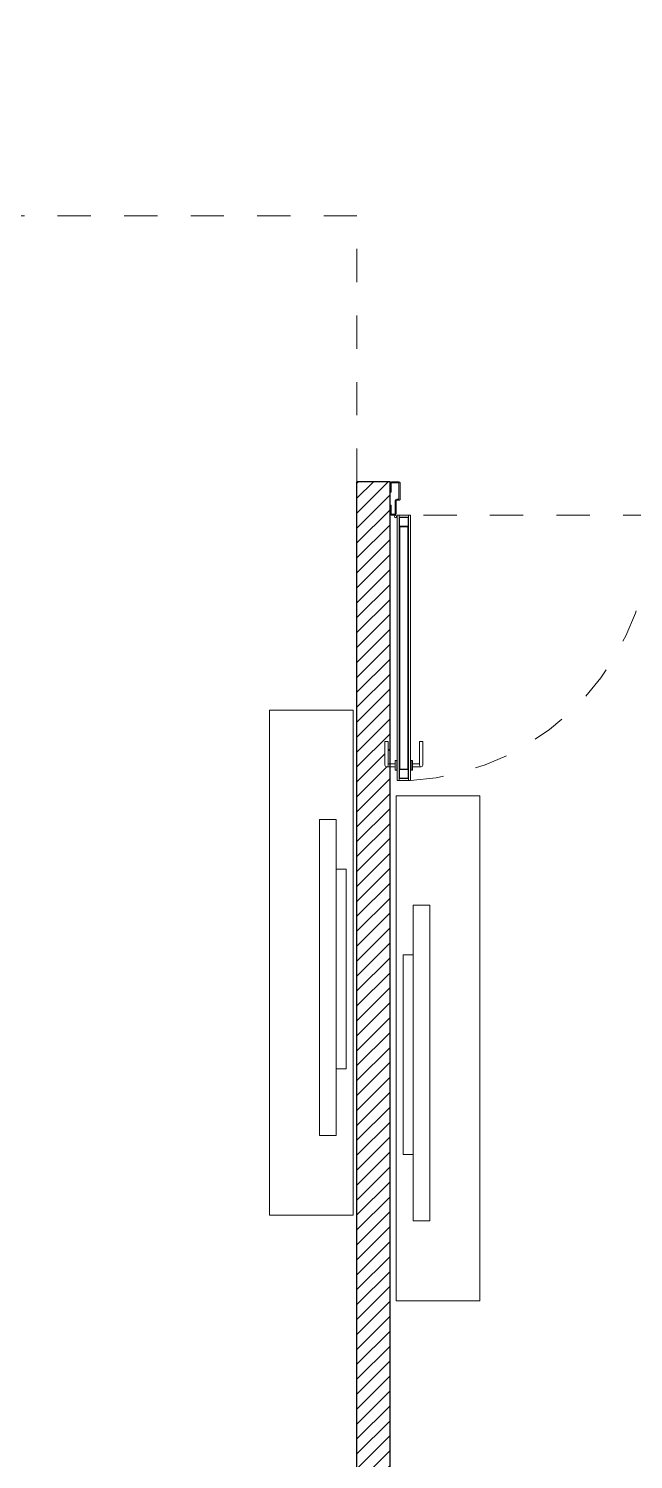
# Model space of a CAD drawing. Header units: millimetres. Extents: x 5985 to 6342, y 1020 to 1088.
# Drawn here: x 6259.876 to 6261.694, y 1070.895 to 1075.197 of the extents above; entities that cross this region are included whole.
import ezdxf

# ---------------------------------------------------------------- set-up
doc = ezdxf.new("R2010")
doc.units = ezdxf.units.MM
doc.linetypes.add('JIS_02_0.7', pattern=[1.35, 0.75, -0.6])
for name, color, linetype, lineweight in [('07_CIVIL VISTAS MEDIA', 251, 'Continuous', 5), ('09_CIVIL PROYECCIONES', 230, 'Continuous', 5), ('MISC MUEBLES', 143, 'Continuous', 9)]:
    doc.layers.add(name, color=color, linetype=linetype, lineweight=lineweight)
doc.layers.add('Paredes', color=250, linetype='Continuous')

msp = doc.modelspace()

# ---------------------------------------------------------------- hatches: boundary and pattern name
at = {"layer": '07_CIVIL VISTAS MEDIA'}
h = msp.add_hatch(dxfattribs=at)
h.set_pattern_fill('ANSI31', color=18, scale=0.01)
h.set_pattern_definition([(45, (5306.23185, 1146.36072), (-0.0224506403, 0.0224506403), [])])
h.paths.add_polyline_path([(6255.0635, 1076.2347), (6253.9631, 1076.2347), (6253.9631, 1075.2347), (6254.0631, 1075.2347), (6254.0631, 1076.0347), (6255.0635, 1076.0347)])
h.paths.add_polyline_path([(6257.5631, 1074.4599), (6257.3631, 1074.4599), (6257.3631, 1072.185), (6257.5631, 1072.185)])
h.paths.add_polyline_path([(6261.3816, 1070.7347), (6260.9631, 1070.7347), (6260.9631, 1072.9774), (6260.9521, 1072.9774, -0.414214), (6260.9474, 1072.9822), (6260.9474, 1073.0538), (6260.9569, 1073.0538), (6260.9569, 1072.987), (6260.9631, 1072.987), (6260.9631, 1073.8347), (6260.8631, 1073.8347), (6260.8631, 1070.7347), (6259.8146, 1070.7347), (6259.8146, 1070.4347), (6261.3816, 1070.4347)])
h.paths.add_polyline_path([(6259.9746, 1070.5947), (6259.9746, 1070.6347), (6261.2216, 1070.6347), (6261.2216, 1070.5947)], flags=16)
h.paths.add_polyline_path([(6258.2146, 1070.7347), (6257.5631, 1070.7347), (6257.5631, 1071.085), (6257.3631, 1071.085), (6257.3631, 1070.7347), (6256.6476, 1070.7347), (6256.6476, 1070.4347), (6258.2146, 1070.4347)])
h.paths.add_polyline_path([(6258.0546, 1070.6347), (6258.0546, 1070.5947), (6256.7876, 1070.5947), (6256.7876, 1070.6347)], flags=16)
h.paths.add_polyline_path([(6253.1631, 1076.2347), (6252.9631, 1076.2347), (6252.9631, 1076.0347), (6253.0631, 1076.0347), (6253.0631, 1075.2347), (6253.1631, 1075.2347)])
h.paths.add_polyline_path([(6253.1454, 1075.4187), (6253.1561, 1075.4187), (6253.1561, 1075.3381, -1), (6253.1454, 1075.3381)], flags=16)
h.paths.add_polyline_path([(6251.9631, 1076.2347), (6249.6635, 1076.2347), (6249.6635, 1076.0347), (6250.9631, 1076.0347), (6250.9631, 1075.0599), (6251.1631, 1075.0599), (6251.1631, 1076.0347), (6251.9631, 1076.0347)])
h.paths.add_polyline_path([(6248.6635, 1076.2347), (6247.5631, 1076.2347), (6247.5631, 1075.2347), (6247.6631, 1075.2347), (6247.6631, 1076.0347), (6248.6635, 1076.0347)])
h.paths.add_polyline_path([(6246.7631, 1076.2347), (6246.5631, 1076.2347), (6246.5631, 1076.0347), (6246.6631, 1076.0347), (6246.6631, 1075.2347), (6246.7631, 1075.2347), (6246.7631, 1075.3328), (6246.7508, 1075.3328, -0.414214), (6246.7454, 1075.3381), (6246.7454, 1075.4187), (6246.7561, 1075.4187), (6246.7561, 1075.3435), (6246.7631, 1075.3435)])
h.paths.add_polyline_path([(6248.7136, 1070.7347), (6247.6631, 1070.7347), (6247.6631, 1073.8347), (6247.5631, 1073.8347), (6247.5631, 1072.987), (6247.5692, 1072.987), (6247.5692, 1073.0538), (6247.5788, 1073.0538), (6247.5788, 1072.9822, -0.414214), (6247.574, 1072.9774), (6247.5631, 1072.9774), (6247.5631, 1070.7347), (6247.1466, 1070.7347), (6247.1466, 1070.4347), (6248.7136, 1070.4347)])
h.paths.add_polyline_path([(6248.5536, 1070.6347), (6248.5536, 1070.5947), (6247.3066, 1070.5947), (6247.3066, 1070.6347)], flags=16)

# ---------------------------------------------------------------- linework, layer by layer
at = {"layer": '09_CIVIL PROYECCIONES', "linetype": 'JIS_02_0.7', "ltscale": 0.1}
for p, q in [((6260.8631, 1074.6347), (6257.5631, 1074.6347)), ((6260.8631, 1073.8347), (6260.8631, 1074.6347)), ((6261.7631, 1073.7347), (6260.9631, 1073.7347))]:
    msp.add_line(p, q, dxfattribs=at)
msp.add_arc((6260.9797, 1073.7013), 0.7664, 273.3268, 2.7937, dxfattribs=at)
at = {"layer": 'MISC MUEBLES'}
for p, q in [((6260.9631, 1073.8307), (6260.9631, 1073.8037)), ((6260.966, 1073.8307), (6260.966, 1073.8037)), ((6260.967, 1073.8347), (6260.9886, 1073.8347)), ((6260.967, 1073.8317), (6260.9885, 1073.8317)), ((6260.9895, 1073.7821), (6260.9895, 1073.8309)), ((6260.9926, 1073.7814), (6260.9926, 1073.8313)), ((6260.9631, 1073.8037), (6260.966, 1073.8037)), ((6260.9829, 1073.7821), (6260.9895, 1073.7821)), ((6260.9631, 1073.7646), (6260.9631, 1073.7387)), ((6260.9631, 1073.7646), (6260.966, 1073.7646)), ((6260.966, 1073.7646), (6260.966, 1073.7387)), ((6260.967, 1073.7377), (6260.9769, 1073.7377)), ((6260.9779, 1073.7387), (6260.9779, 1073.7771)), ((6260.9809, 1073.7387), (6260.9809, 1073.7771)), ((6260.9829, 1073.7791), (6260.9906, 1073.7791)), ((6260.967, 1073.7347), (6260.9769, 1073.7347)), ((6260.9842, 1073.7342), (6261.0242, 1073.7342)), ((6260.9842, 1073.7342), (6260.9842, 1072.9362)), ((6260.9902, 1073.7342), (6260.9902, 1072.9362)), ((6260.9902, 1073.7282), (6261.0182, 1073.7282)), ((6260.9912, 1073.7272), (6261.0172, 1073.7272)), ((6260.9912, 1073.7012), (6260.9912, 1073.7272)), ((6261.0172, 1073.7012), (6260.9912, 1073.7012)), ((6261.0163, 1073.6993), (6260.9921, 1073.6993)), ((6260.9921, 1073.6993), (6260.9921, 1072.9711)), ((6261.0163, 1072.9711), (6261.0163, 1073.6993)), ((6261.0172, 1073.7272), (6261.0172, 1073.7012)), ((6261.0182, 1073.7342), (6261.0182, 1072.9362)), ((6261.0242, 1073.7342), (6261.0242, 1072.9362)), ((6260.9569, 1073.0538), (6260.9474, 1073.0538)), ((6260.9474, 1073.0538), (6260.9474, 1072.9822)), ((6260.9569, 1072.9822), (6260.9569, 1073.0538)), ((6261.0515, 1072.9822), (6261.0515, 1073.0538)), ((6261.0515, 1073.0538), (6261.061, 1073.0538)), ((6261.061, 1073.0538), (6261.061, 1072.9822)), ((6260.9521, 1072.9774), (6260.9779, 1072.9774)), ((6260.9569, 1072.987), (6260.9779, 1072.987)), ((6260.9826, 1072.9965), (6260.9779, 1072.9965)), ((6260.9779, 1072.9965), (6260.9779, 1072.9679)), ((6260.9779, 1072.9679), (6260.9826, 1072.9679)), ((6260.9826, 1072.9679), (6260.9826, 1072.9965)), ((6261.0172, 1072.9692), (6260.9912, 1072.9692)), ((6260.9912, 1072.9692), (6260.9912, 1072.9432)), ((6260.9921, 1072.9711), (6261.0163, 1072.9711)), ((6261.0172, 1072.9432), (6261.0172, 1072.9692)), ((6261.0257, 1072.9679), (6261.0257, 1072.9965)), ((6261.0257, 1072.9965), (6261.0305, 1072.9965)), ((6261.0305, 1072.9679), (6261.0257, 1072.9679)), ((6261.0305, 1072.9965), (6261.0305, 1072.9679)), ((6261.0515, 1072.987), (6261.0305, 1072.987)), ((6261.0562, 1072.9774), (6261.0305, 1072.9774)), ((6260.9842, 1072.9362), (6261.0242, 1072.9362)), ((6260.9902, 1072.9422), (6261.0182, 1072.9422)), ((6260.9912, 1072.9432), (6261.0172, 1072.9432))]:
    msp.add_line(p, q, dxfattribs=at)
for points in [[(6260.6006, 1071.6299), (6260.8521, 1071.6299), (6260.8521, 1073.1482), (6260.6006, 1073.1482)], [(6261.2322, 1071.3725), (6260.9807, 1071.3725), (6260.9807, 1072.8908), (6261.2322, 1072.8908)], [(6260.7507, 1072.8195), (6260.7507, 1071.8695), (6260.8007, 1071.8695), (6260.8007, 1072.8195)], [(6260.8007, 1072.6695), (6260.8007, 1072.0695), (6260.8307, 1072.0695), (6260.8307, 1072.6695)], [(6261.0821, 1072.5621), (6261.0821, 1071.6121), (6261.0321, 1071.6121), (6261.0321, 1072.5621)], [(6261.0321, 1072.4121), (6261.0321, 1071.8121), (6261.0021, 1071.8121), (6261.0021, 1072.4121)]]:
    msp.add_lwpolyline(points, close=True, dxfattribs=at)
msp.add_circle((6260.9788, 1073.73), 0.0032, dxfattribs=at)
for centre, radius, start, end in [((6260.967, 1073.8307), 0.00398, 90, 180), ((6260.967, 1073.8307), 0.000996, 90, 180), ((6260.9885, 1073.8307), 0.000996, 8.602, 90), ((6260.9886, 1073.8307), 0.00398, 8.602, 90), ((6260.9829, 1073.7771), 0.00498, 90, 180), ((6260.9906, 1073.7811), 0.00199, 270, 8.602), ((6260.967, 1073.7387), 0.00398, 180, 270), ((6260.967, 1073.7387), 0.000996, 180, 270), ((6260.9769, 1073.7387), 0.00398, 270, 0), ((6260.9769, 1073.7387), 0.000996, 270, 0), ((6260.9829, 1073.7771), 0.00199, 90, 180), ((6260.9521, 1072.9822), 0.00477, 180, 0), ((6261.0562, 1072.9822), 0.00477, 180, 0)]:
    msp.add_arc(centre, radius, start, end, dxfattribs=at)
at = {"layer": 'Paredes', "color": 18}
for p, q in [((6260.9631, 1073.8347), (6260.8631, 1073.8347)), ((6260.8631, 1070.7347), (6260.8631, 1073.8347)), ((6260.9631, 1070.7347), (6260.9631, 1073.8347))]:
    msp.add_line(p, q, dxfattribs=at)

doc.saveas('drawing.dxf')
